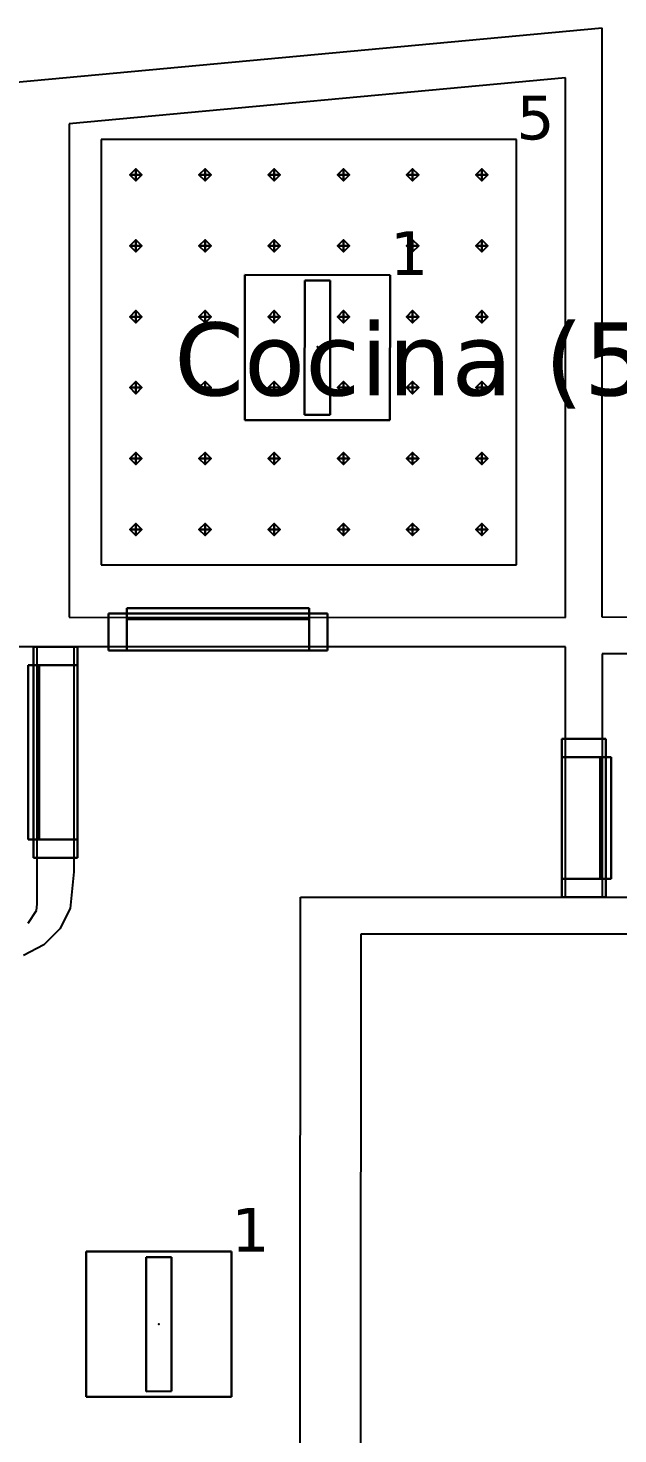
# Model space of a CAD drawing. Header units: inches. Extents: x -2 to 23.6, y -0.2 to 13.5.
# Drawn here: x 16.87 to 19.29, y 6.62 to 12.4 of the extents above; entities that cross this region are included whole.
import ezdxf

# ---------------------------------------------------------------- set-up
doc = ezdxf.new("R2010")
doc.units = ezdxf.units.IN
doc.header["$MEASUREMENT"] = 0
for name, color, linetype, true_color in [('DLX_APERT', 7, 'Continuous', 0x969696), ('DLX_CALC', 3, 'Continuous', 0x00ff00), ('DLX_CONT', 7, 'Continuous', 0x969696), ('DLX_DESC', 7, 'Continuous', 0x969696), ('DLX_LUM', 7, 'Continuous', 0xffd400), ('DLX_LUMKEY_IDX', 7, 'Continuous', 0x969696), ('DLX_RESKEY_IDX', 7, 'Continuous', 0x707070)]:
    doc.layers.add(name, color=color, linetype=linetype, true_color=true_color)
doc.layers.add('PUNTO LUMINARIA', color=7, linetype='Continuous')
doc.styles.add('TableTextStyle', font='')
doc.styles.get('TableTextStyle').set_extended_font_data('VERDANA.TTF')

msp = doc.modelspace()

# ---------------------------------------------------------------- linework, layer by layer
at = {"layer": 'DLX_APERT'}
for points in [[(17.2742, 10.016, 0), (18.0242, 10.0159, 0)], [(17.2742, 9.9935, 0), (17.2742, 10.016, 0)], [(18.0242, 10.0159, 0), (17.2742, 10.016, 0)], [(17.2742, 10.016, 0), (17.2742, 10.016, 0)], [(17.2742, 10.016, 0), (18.0242, 10.0159, 0)], [(17.2742, 9.9935, 0), (17.2742, 10.016, 0)], [(17.2742, 10.016, 0), (17.2742, 10.016, 0)], [(17.2742, 10.016, 0), (17.2742, 9.9935, 0)], [(18.0242, 10.0159, 0), (17.2742, 10.016, 0)], [(17.2742, 10.016, 0), (17.2742, 9.9935, 0)], [(18.0242, 10.0159, 0), (18.0242, 9.9934, 0)], [(18.0242, 10.0159, 0), (18.0242, 10.0159, 0)], [(18.0242, 9.9934, 0), (18.0242, 10.0159, 0)], [(18.0242, 10.0159, 0), (18.0242, 10.0159, 0)], [(18.0242, 10.0159, 0), (18.0242, 9.9934, 0)], [(18.0242, 9.9934, 0), (18.0242, 10.0159, 0)], [(18.0992, 9.9934, 0), (17.1992, 9.9935, 0)], [(17.1992, 9.9935, 0), (17.1992, 9.8414, 0)], [(17.1992, 9.9935, 0), (17.1992, 9.9935, 0)], [(17.1992, 9.9935, 0), (17.1992, 9.8414, 0)], [(17.1992, 9.8414, 0), (17.1992, 9.9935, 0)], [(17.1992, 9.8414, 0), (17.1992, 9.9935, 0)], [(17.1992, 9.9935, 0), (17.2742, 9.9935, 0)], [(17.2742, 9.9935, 0), (17.1992, 9.9935, 0)], [(17.1992, 9.9935, 0), (17.1992, 9.9935, 0)], [(17.1992, 9.9935, 0), (18.0992, 9.9934, 0)], [(17.2742, 9.9935, 0), (17.2742, 9.971, 0)], [(18.0242, 9.9934, 0), (17.2742, 9.9935, 0)], [(17.2742, 9.9935, 0), (17.2742, 9.9935, 0)], [(17.2742, 9.971, 0), (17.2742, 9.9935, 0)], [(17.2742, 9.9935, 0), (18.0242, 9.9934, 0)], [(17.2742, 9.971, 0), (17.2742, 9.9935, 0)], [(17.2742, 9.9935, 0), (17.2742, 9.9935, 0)], [(17.2742, 9.9935, 0), (17.2742, 9.971, 0)], [(17.2742, 9.971, 0), (17.2742, 9.9935, 0)], [(17.2742, 9.9935, 0), (17.2742, 9.9935, 0)], [(17.2742, 9.9935, 0), (18.0242, 9.9934, 0)], [(18.0242, 9.9934, 0), (17.2742, 9.9935, 0)], [(17.2742, 9.9935, 0), (17.2742, 9.971, 0)], [(17.2742, 9.9935, 0), (17.2742, 9.9935, 0)], [(17.2742, 9.9935, 0), (17.2742, 9.971, 0)], [(17.2742, 9.971, 0), (17.2742, 9.9935, 0)], [(17.2742, 9.971, 0), (17.2742, 9.8414, 0)], [(17.2742, 9.971, 0), (18.0242, 9.9709, 0)], [(17.2742, 9.8414, 0), (17.2742, 9.971, 0)], [(17.2742, 9.971, 0), (17.2742, 9.971, 0)], [(17.2742, 9.971, 0), (17.2742, 9.8414, 0)], [(17.2742, 9.8414, 0), (17.2742, 9.971, 0)], [(18.0242, 9.9709, 0), (17.2742, 9.971, 0)], [(17.2742, 9.971, 0), (17.2742, 9.971, 0)], [(18.0242, 9.9709, 0), (17.2742, 9.971, 0)], [(17.2742, 9.971, 0), (17.2742, 9.971, 0)], [(17.2742, 9.971, 0), (18.0242, 9.9709, 0)], [(18.0242, 9.9709, 0), (17.2742, 9.971, 0)], [(17.2742, 9.971, 0), (18.0242, 9.9709, 0)], [(17.2742, 9.971, 0), (17.2742, 9.971, 0)], [(18.0242, 9.9709, 0), (18.0242, 9.9934, 0)], [(18.0242, 9.9934, 0), (18.0992, 9.9934, 0)], [(18.0242, 9.9934, 0), (18.0242, 9.9934, 0)], [(18.0992, 9.9934, 0), (18.0242, 9.9934, 0)], [(18.0242, 9.9934, 0), (18.0242, 9.9709, 0)], [(18.0242, 9.9709, 0), (18.0242, 9.9934, 0)], [(18.0242, 9.9934, 0), (18.0242, 9.9934, 0)], [(18.0242, 9.9934, 0), (18.0242, 9.9709, 0)], [(18.0242, 9.9934, 0), (18.0242, 9.9709, 0)], [(18.0242, 9.9934, 0), (18.0242, 9.9934, 0)], [(18.0242, 9.9934, 0), (18.0242, 9.9934, 0)], [(18.0242, 9.9934, 0), (18.0242, 9.9709, 0)], [(18.0242, 9.9709, 0), (18.0242, 9.9934, 0)], [(18.0242, 9.9709, 0), (18.0242, 9.9934, 0)], [(18.0242, 9.8413, 0), (18.0242, 9.9709, 0)], [(18.0242, 9.9709, 0), (18.0242, 9.8413, 0)], [(18.0242, 9.9709, 0), (18.0242, 9.9709, 0)], [(18.0242, 9.9709, 0), (18.0242, 9.8413, 0)], [(18.0242, 9.8413, 0), (18.0242, 9.9709, 0)], [(18.0242, 9.9709, 0), (18.0242, 9.9709, 0)], [(18.0242, 9.9709, 0), (18.0242, 9.9709, 0)], [(18.0242, 9.9709, 0), (18.0242, 9.9709, 0)], [(18.0992, 9.8413, 0), (18.0992, 9.9934, 0)], [(18.0992, 9.9934, 0), (18.0992, 9.9934, 0)], [(18.0992, 9.9934, 0), (18.0992, 9.8413, 0)], [(18.0992, 9.8413, 0), (18.0992, 9.9934, 0)], [(18.0992, 9.9934, 0), (18.0992, 9.8413, 0)], [(18.0992, 9.9934, 0), (18.0992, 9.9934, 0)], [(16.8907, 9.8563, 0), (16.8907, 8.9899, 0)], [(17.0707, 9.8563, 0), (16.8907, 9.8563, 0)], [(16.8907, 9.8563, 0), (16.8907, 9.8563, 0)], [(16.8907, 9.8563, 0), (17.0707, 9.8563, 0)], [(17.0707, 9.8563, 0), (16.8907, 9.8563, 0)], [(16.8907, 9.7813, 0), (16.8907, 9.8563, 0)], [(16.8907, 9.8563, 0), (17.0707, 9.8563, 0)], [(16.8907, 8.9899, 0), (16.8907, 9.8563, 0)], [(16.8907, 9.8563, 0), (16.8907, 9.8563, 0)], [(16.8907, 9.8563, 0), (16.8907, 9.7813, 0)], [(17.0707, 8.9899, 0), (17.0707, 9.8563, 0)], [(17.0707, 9.8563, 0), (17.0707, 9.8563, 0)], [(17.0707, 9.8563, 0), (17.0707, 9.7813, 0)], [(17.0707, 9.7813, 0), (17.0707, 9.8563, 0)], [(17.0707, 9.8563, 0), (17.0707, 9.8563, 0)], [(17.0707, 9.8563, 0), (17.0707, 8.9899, 0)], [(17.1992, 9.8414, 0), (18.0992, 9.8413, 0)], [(17.1992, 9.8414, 0), (17.1992, 9.8414, 0)], [(17.2742, 9.8414, 0), (17.1992, 9.8414, 0)], [(18.0992, 9.8413, 0), (17.1992, 9.8414, 0)], [(17.1992, 9.8414, 0), (17.1992, 9.8414, 0)], [(17.1992, 9.8414, 0), (17.2742, 9.8414, 0)], [(17.2742, 9.8414, 0), (17.2742, 9.8414, 0)], [(17.2742, 9.8414, 0), (18.0242, 9.8413, 0)], [(18.0242, 9.8413, 0), (17.2742, 9.8414, 0)], [(17.2742, 9.8414, 0), (17.2742, 9.8414, 0)], [(18.0992, 9.8413, 0), (18.0242, 9.8413, 0)], [(18.0242, 9.8413, 0), (18.0242, 9.8413, 0)], [(18.0242, 9.8413, 0), (18.0992, 9.8413, 0)], [(18.0242, 9.8413, 0), (18.0242, 9.8413, 0)], [(18.0992, 9.8413, 0), (18.0992, 9.8413, 0)], [(18.0992, 9.8413, 0), (18.0992, 9.8413, 0)], [(16.8682, 9.0649, 0), (16.8682, 9.7813, 0)], [(16.8682, 9.7813, 0), (16.8907, 9.7813, 0)], [(16.8682, 9.7813, 0), (16.8682, 9.0649, 0)], [(16.8682, 9.0649, 0), (16.8682, 9.7813, 0)], [(16.8682, 9.7813, 0), (16.8682, 9.7813, 0)], [(16.8907, 9.7813, 0), (16.8682, 9.7813, 0)], [(16.8682, 9.7813, 0), (16.8682, 9.7813, 0)], [(16.8682, 9.7813, 0), (16.8907, 9.7813, 0)], [(16.8907, 9.7813, 0), (16.8682, 9.7813, 0)], [(16.8682, 9.7813, 0), (16.8682, 9.0649, 0)], [(16.9132, 9.7813, 0), (16.8907, 9.7813, 0)], [(16.8907, 9.7813, 0), (16.8907, 9.7813, 0)], [(16.8907, 9.7813, 0), (16.8907, 9.0649, 0)], [(16.8907, 9.0649, 0), (16.8907, 9.7813, 0)], [(16.8907, 9.7813, 0), (16.9132, 9.7813, 0)], [(16.9132, 9.7813, 0), (16.8907, 9.7813, 0)], [(16.8907, 9.7813, 0), (16.8907, 9.7813, 0)], [(16.8907, 9.7813, 0), (16.9132, 9.7813, 0)], [(16.8907, 9.7813, 0), (16.9132, 9.7813, 0)], [(16.8907, 9.7813, 0), (16.8907, 9.7813, 0)], [(16.8907, 9.0649, 0), (16.8907, 9.7813, 0)], [(16.8907, 9.7813, 0), (16.8907, 9.7813, 0)], [(16.8907, 9.7813, 0), (16.9132, 9.7813, 0)], [(16.9132, 9.7813, 0), (16.8907, 9.7813, 0)], [(16.8907, 9.7813, 0), (16.8907, 9.0649, 0)], [(16.9132, 9.7813, 0), (16.8907, 9.7813, 0)], [(17.0707, 9.7813, 0), (16.9132, 9.7813, 0)], [(16.9132, 9.0649, 0), (16.9132, 9.7813, 0)], [(16.9132, 9.7813, 0), (17.0707, 9.7813, 0)], [(16.9132, 9.7813, 0), (16.9132, 9.7813, 0)], [(16.9132, 9.7813, 0), (17.0707, 9.7813, 0)], [(17.0707, 9.7813, 0), (16.9132, 9.7813, 0)], [(16.9132, 9.7813, 0), (16.9132, 9.0649, 0)], [(16.9132, 9.7813, 0), (16.9132, 9.7813, 0)], [(16.9132, 9.7813, 0), (16.9132, 9.0649, 0)], [(16.9132, 9.0649, 0), (16.9132, 9.7813, 0)], [(16.9132, 9.7813, 0), (16.9132, 9.7813, 0)], [(16.9132, 9.7813, 0), (16.9132, 9.0649, 0)], [(16.9132, 9.7813, 0), (16.9132, 9.7813, 0)], [(16.9132, 9.0649, 0), (16.9132, 9.7813, 0)], [(17.0707, 9.7813, 0), (17.0707, 9.7813, 0)], [(17.0707, 9.0649, 0), (17.0707, 9.7813, 0)], [(17.0707, 9.7813, 0), (17.0707, 9.0649, 0)], [(17.0707, 9.7813, 0), (17.0707, 9.7813, 0)], [(19.244, 9.4782, 0), (19.064, 9.4782, 0)], [(19.064, 9.4782, 0), (19.064, 8.8282, 0)], [(19.244, 9.4782, 0), (19.064, 9.4782, 0)], [(19.064, 9.4782, 0), (19.064, 9.4782, 0)], [(19.064, 9.4782, 0), (19.244, 9.4782, 0)], [(19.064, 9.4032, 0), (19.064, 9.4782, 0)], [(19.064, 9.4782, 0), (19.244, 9.4782, 0)], [(19.064, 8.8282, 0), (19.064, 9.4782, 0)], [(19.064, 9.4782, 0), (19.064, 9.4782, 0)], [(19.064, 9.4782, 0), (19.064, 9.4032, 0)], [(19.244, 8.8282, 0), (19.244, 9.4782, 0)], [(19.244, 9.4782, 0), (19.244, 9.4782, 0)], [(19.244, 9.4782, 0), (19.244, 9.4032, 0)], [(19.244, 9.4032, 0), (19.244, 9.4782, 0)], [(19.244, 9.4782, 0), (19.244, 9.4782, 0)], [(19.244, 9.4782, 0), (19.244, 8.8282, 0)], [(19.2215, 9.4032, 0), (19.064, 9.4032, 0)], [(19.064, 9.4032, 0), (19.064, 9.4032, 0)], [(19.064, 9.4032, 0), (19.064, 8.9032, 0)], [(19.064, 8.9032, 0), (19.064, 9.4032, 0)], [(19.064, 9.4032, 0), (19.2215, 9.4032, 0)], [(19.2215, 9.4032, 0), (19.064, 9.4032, 0)], [(19.064, 9.4032, 0), (19.064, 9.4032, 0)], [(19.064, 9.4032, 0), (19.2215, 9.4032, 0)], [(19.244, 9.4032, 0), (19.2215, 9.4032, 0)], [(19.2215, 9.4032, 0), (19.2215, 8.9032, 0)], [(19.2215, 9.4032, 0), (19.2215, 9.4032, 0)], [(19.2215, 8.9032, 0), (19.2215, 9.4032, 0)], [(19.2215, 9.4032, 0), (19.244, 9.4032, 0)], [(19.2215, 9.4032, 0), (19.2215, 9.4032, 0)], [(19.2215, 9.4032, 0), (19.244, 9.4032, 0)], [(19.244, 9.4032, 0), (19.2215, 9.4032, 0)], [(19.2215, 8.9032, 0), (19.2215, 9.4032, 0)], [(19.2215, 9.4032, 0), (19.244, 9.4032, 0)], [(19.2215, 8.9032, 0), (19.2215, 9.4032, 0)], [(19.2215, 9.4032, 0), (19.2215, 9.4032, 0)], [(19.2215, 9.4032, 0), (19.2215, 8.9032, 0)], [(19.244, 9.4032, 0), (19.2215, 9.4032, 0)], [(19.2215, 9.4032, 0), (19.2215, 8.9032, 0)], [(19.244, 9.4032, 0), (19.2215, 9.4032, 0)], [(19.2215, 9.4032, 0), (19.2215, 9.4032, 0)], [(19.2215, 9.4032, 0), (19.244, 9.4032, 0)], [(19.244, 8.9032, 0), (19.244, 9.4032, 0)], [(19.244, 9.4032, 0), (19.244, 9.4032, 0)], [(19.244, 9.4032, 0), (19.244, 8.9032, 0)], [(19.244, 9.4032, 0), (19.244, 9.4032, 0)], [(19.244, 9.4032, 0), (19.244, 8.9032, 0)], [(19.2665, 9.4032, 0), (19.244, 9.4032, 0)], [(19.244, 9.4032, 0), (19.244, 9.4032, 0)], [(19.244, 9.4032, 0), (19.2665, 9.4032, 0)], [(19.2665, 9.4032, 0), (19.244, 9.4032, 0)], [(19.244, 9.4032, 0), (19.2665, 9.4032, 0)], [(19.244, 8.9032, 0), (19.244, 9.4032, 0)], [(19.244, 9.4032, 0), (19.244, 9.4032, 0)], [(19.2665, 8.9032, 0), (19.2665, 9.4032, 0)], [(19.2665, 8.9032, 0), (19.2665, 9.4032, 0)], [(19.2665, 9.4032, 0), (19.2665, 9.4032, 0)], [(19.2665, 9.4032, 0), (19.2665, 8.9032, 0)], [(19.2665, 9.4032, 0), (19.2665, 9.4032, 0)], [(19.2665, 9.4032, 0), (19.2665, 8.9032, 0)], [(16.8907, 9.0649, 0), (16.8682, 9.0649, 0)], [(16.8682, 9.0649, 0), (16.8682, 9.0649, 0)], [(16.8907, 9.0649, 0), (16.8682, 9.0649, 0)], [(16.8682, 9.0649, 0), (16.8682, 9.0649, 0)], [(16.8682, 9.0649, 0), (16.8907, 9.0649, 0)], [(16.8682, 9.0649, 0), (16.8907, 9.0649, 0)], [(16.8907, 9.0649, 0), (16.9132, 9.0649, 0)], [(16.8907, 8.9899, 0), (16.8907, 9.0649, 0)], [(16.8907, 9.0649, 0), (16.8907, 9.0649, 0)], [(16.8907, 9.0649, 0), (16.8907, 8.9899, 0)], [(16.9132, 9.0649, 0), (16.8907, 9.0649, 0)], [(16.9132, 9.0649, 0), (16.8907, 9.0649, 0)], [(16.8907, 9.0649, 0), (16.8907, 9.0649, 0)], [(16.8907, 9.0649, 0), (16.9132, 9.0649, 0)], [(16.9132, 9.0649, 0), (16.8907, 9.0649, 0)], [(16.8907, 9.0649, 0), (16.8907, 9.0649, 0)], [(16.8907, 9.0649, 0), (16.9132, 9.0649, 0)], [(16.8907, 9.0649, 0), (16.8907, 9.0649, 0)], [(16.8907, 9.0649, 0), (16.9132, 9.0649, 0)], [(16.9132, 9.0649, 0), (16.8907, 9.0649, 0)], [(16.9132, 9.0649, 0), (17.0707, 9.0649, 0)], [(17.0707, 9.0649, 0), (16.9132, 9.0649, 0)], [(16.9132, 9.0649, 0), (16.9132, 9.0649, 0)], [(16.9132, 9.0649, 0), (17.0707, 9.0649, 0)], [(17.0707, 9.0649, 0), (16.9132, 9.0649, 0)], [(16.9132, 9.0649, 0), (16.9132, 9.0649, 0)], [(16.9132, 9.0649, 0), (16.9132, 9.0649, 0)], [(16.9132, 9.0649, 0), (16.9132, 9.0649, 0)], [(17.0707, 9.0649, 0), (17.0707, 8.9899, 0)], [(17.0707, 8.9899, 0), (17.0707, 9.0649, 0)], [(17.0707, 9.0649, 0), (17.0707, 9.0649, 0)], [(17.0707, 9.0649, 0), (17.0707, 9.0649, 0)], [(16.8907, 8.9899, 0), (17.0707, 8.9899, 0)], [(16.8907, 8.9899, 0), (16.8907, 8.9899, 0)], [(16.8907, 8.9899, 0), (17.0707, 8.9899, 0)], [(17.0707, 8.9899, 0), (16.8907, 8.9899, 0)], [(17.0707, 8.9899, 0), (16.8907, 8.9899, 0)], [(16.8907, 8.9899, 0), (16.8907, 8.9899, 0)], [(17.0707, 8.9899, 0), (17.0707, 8.9899, 0)], [(17.0707, 8.9899, 0), (17.0707, 8.9899, 0)], [(19.064, 8.9032, 0), (19.2215, 8.9032, 0)], [(19.064, 8.8282, 0), (19.064, 8.9032, 0)], [(19.064, 8.9032, 0), (19.064, 8.9032, 0)], [(19.064, 8.9032, 0), (19.064, 8.8282, 0)], [(19.2215, 8.9032, 0), (19.064, 8.9032, 0)], [(19.2215, 8.9032, 0), (19.064, 8.9032, 0)], [(19.064, 8.9032, 0), (19.064, 8.9032, 0)], [(19.064, 8.9032, 0), (19.2215, 8.9032, 0)], [(19.2215, 8.9032, 0), (19.244, 8.9032, 0)], [(19.2215, 8.9032, 0), (19.2215, 8.9032, 0)], [(19.244, 8.9032, 0), (19.2215, 8.9032, 0)], [(19.2215, 8.9032, 0), (19.2215, 8.9032, 0)], [(19.2215, 8.9032, 0), (19.244, 8.9032, 0)], [(19.244, 8.9032, 0), (19.2215, 8.9032, 0)], [(19.244, 8.9032, 0), (19.2215, 8.9032, 0)], [(19.2215, 8.9032, 0), (19.2215, 8.9032, 0)], [(19.244, 8.9032, 0), (19.2215, 8.9032, 0)], [(19.2215, 8.9032, 0), (19.2215, 8.9032, 0)], [(19.2215, 8.9032, 0), (19.244, 8.9032, 0)], [(19.2215, 8.9032, 0), (19.244, 8.9032, 0)], [(19.244, 8.9032, 0), (19.244, 8.8282, 0)], [(19.244, 8.9032, 0), (19.244, 8.9032, 0)], [(19.244, 8.8282, 0), (19.244, 8.9032, 0)], [(19.244, 8.9032, 0), (19.244, 8.9032, 0)], [(19.244, 8.9032, 0), (19.2665, 8.9032, 0)], [(19.244, 8.9032, 0), (19.244, 8.9032, 0)], [(19.244, 8.9032, 0), (19.2665, 8.9032, 0)], [(19.2665, 8.9032, 0), (19.244, 8.9032, 0)], [(19.2665, 8.9032, 0), (19.244, 8.9032, 0)], [(19.244, 8.9032, 0), (19.244, 8.9032, 0)], [(19.2665, 8.9032, 0), (19.2665, 8.9032, 0)], [(19.2665, 8.9032, 0), (19.2665, 8.9032, 0)], [(19.064, 8.8282, 0), (19.244, 8.8282, 0)], [(19.244, 8.8282, 0), (19.064, 8.8282, 0)], [(19.064, 8.8282, 0), (19.064, 8.8282, 0)], [(19.064, 8.8282, 0), (19.244, 8.8282, 0)], [(19.244, 8.8282, 0), (19.064, 8.8282, 0)], [(19.064, 8.8282, 0), (19.064, 8.8282, 0)], [(19.244, 8.8282, 0), (19.244, 8.8282, 0)], [(19.244, 8.8282, 0), (19.244, 8.8282, 0)]]:
    msp.add_polyline3d(points, dxfattribs=at)
at = {"layer": 'DLX_CALC'}
for points in [[(18.8765, 11.9436, 0), (17.1691, 11.9436, 0)], [(17.1691, 11.9436, 0), (17.1691, 10.1936, 0)], [(18.8765, 10.1936, 0), (18.8765, 11.9436, 0)], [(17.1691, 10.1936, 0), (18.8765, 10.1936, 0)]]:
    msp.add_polyline3d(points, dxfattribs=at)
at = {"layer": 'DLX_CONT'}
for points in [[(19.229, 12.4012, 0), (16.6696, 12.1644, 0)], [(19.229, 9.9785, 0), (19.229, 12.4012, 0)], [(19.079, 12.1964, 0), (17.0372, 12.0074, 0)], [(19.079, 9.9782, 0), (19.079, 12.1964, 0)], [(17.0372, 12.0074, 0), (17.0372, 9.9785, 0)], [(17.0372, 9.9785, 0), (19.079, 9.9782, 0)], [(21.9475, 9.9782, 0), (19.229, 9.9785, 0)], [(16.9057, 9.8563, 0), (16.2132, 9.8563, 0)], [(16.9057, 8.9899, 0), (16.9057, 9.8563, 0)], [(19.079, 9.8563, 0), (17.0557, 9.8563, 0)], [(17.0557, 9.8563, 0), (17.0557, 8.9318, 0)], [(19.079, 8.8282, 0), (19.079, 9.8563, 0)], [(21.7025, 9.8283, 0), (19.229, 9.8282, 0)], [(19.229, 9.8282, 0), (19.229, 8.8282, 0)], [(16.9057, 8.7985, 0), (16.9057, 8.9899, 0)], [(17.0557, 8.9318, 0), (17.041, 8.7809, 0)], [(16.9023, 8.7726, 0), (16.9057, 8.7985, 0)], [(17.9832, 0.9933, 0), (17.9885, 8.8282, 0)], [(17.9885, 8.8282, 0), (19.079, 8.8282, 0)], [(19.229, 8.8282, 0), (21.704, 8.8282, 0)], [(16.8677, 8.721, 0), (16.9023, 8.7726, 0)], [(17.041, 8.7809, 0), (16.9984, 8.6973, 0)], [(16.9984, 8.6973, 0), (16.932, 8.6309, 0)], [(18.2332, 0.84, 0), (18.2385, 8.6772, 0)], [(18.2385, 8.6772, 0), (21.954, 8.6772, 0)], [(16.932, 8.6309, 0), (16.8484, 8.5883, 0)]]:
    msp.add_polyline3d(points, dxfattribs=at)
at = {"layer": 'DLX_LUM'}
for points in [[(17.7597, 11.386, 0), (17.7596, 10.789, 0)], [(17.7596, 10.789, 0), (17.7597, 11.386, 0)], [(17.7596, 10.789, 0), (17.7597, 11.386, 0)], [(17.7597, 11.386, 0), (17.7596, 10.789, 0)], [(17.7597, 11.386, 0), (17.7597, 11.386, 0)], [(18.3567, 11.3859, 0), (17.7597, 11.386, 0)], [(17.7597, 11.386, 0), (17.7597, 11.386, 0)], [(17.7597, 11.386, 0), (18.3567, 11.3859, 0)], [(17.7597, 11.386, 0), (18.3567, 11.3859, 0)], [(18.3567, 11.3859, 0), (17.7597, 11.386, 0)], [(18.0057, 11.3635, 0), (18.0056, 10.8115, 0)], [(18.0056, 10.8115, 0), (18.0057, 11.3635, 0)], [(18.1107, 11.3634, 0), (18.0057, 11.3635, 0)], [(18.0057, 11.3635, 0), (18.1107, 11.3634, 0)], [(18.1106, 10.8114, 0), (18.1107, 11.3634, 0)], [(18.1107, 11.3634, 0), (18.1106, 10.8114, 0)], [(18.3566, 10.7889, 0), (18.3567, 11.3859, 0)], [(18.3567, 11.3859, 0), (18.3566, 10.7889, 0)], [(18.3567, 11.3859, 0), (18.3566, 10.7889, 0)], [(18.3566, 10.7889, 0), (18.3567, 11.3859, 0)], [(18.3567, 11.3859, 0), (18.3567, 11.3859, 0)], [(18.3567, 11.3859, 0), (18.3567, 11.3859, 0)], [(18.0056, 10.8115, 0), (18.1106, 10.8114, 0)], [(18.1106, 10.8114, 0), (18.0056, 10.8115, 0)], [(17.7596, 10.789, 0), (17.7596, 10.789, 0)], [(17.7596, 10.789, 0), (18.3566, 10.7889, 0)], [(18.3566, 10.7889, 0), (17.7596, 10.789, 0)], [(17.7596, 10.789, 0), (17.7596, 10.789, 0)], [(18.3566, 10.7889, 0), (17.7596, 10.789, 0)], [(17.7596, 10.789, 0), (18.3566, 10.7889, 0)], [(18.3566, 10.7889, 0), (18.3566, 10.7889, 0)], [(18.3566, 10.7889, 0), (18.3566, 10.7889, 0)], [(17.704, 7.3701, 0), (17.107, 7.3699, 0)], [(17.107, 7.3699, 0), (17.704, 7.3701, 0)], [(17.107, 7.3699, 0), (17.704, 7.3701, 0)], [(17.704, 7.3701, 0), (17.107, 7.3699, 0)], [(17.107, 7.3699, 0), (17.1072, 6.7729, 0)], [(17.1072, 6.7729, 0), (17.107, 7.3699, 0)], [(17.107, 7.3699, 0), (17.107, 7.3699, 0)], [(17.107, 7.3699, 0), (17.107, 7.3699, 0)], [(17.1072, 6.7729, 0), (17.107, 7.3699, 0)], [(17.107, 7.3699, 0), (17.1072, 6.7729, 0)], [(17.458, 7.3476, 0), (17.353, 7.3475, 0)], [(17.353, 7.3475, 0), (17.458, 7.3476, 0)], [(17.353, 7.3475, 0), (17.3532, 6.7955, 0)], [(17.3532, 6.7955, 0), (17.353, 7.3475, 0)], [(17.4582, 6.7956, 0), (17.458, 7.3476, 0)], [(17.458, 7.3476, 0), (17.4582, 6.7956, 0)], [(17.7042, 6.7731, 0), (17.704, 7.3701, 0)], [(17.704, 7.3701, 0), (17.704, 7.3701, 0)], [(17.704, 7.3701, 0), (17.7042, 6.7731, 0)], [(17.704, 7.3701, 0), (17.704, 7.3701, 0)], [(17.704, 7.3701, 0), (17.7042, 6.7731, 0)], [(17.7042, 6.7731, 0), (17.704, 7.3701, 0)], [(17.1072, 6.7729, 0), (17.7042, 6.7731, 0)], [(17.7042, 6.7731, 0), (17.1072, 6.7729, 0)], [(17.7042, 6.7731, 0), (17.1072, 6.7729, 0)], [(17.1072, 6.7729, 0), (17.7042, 6.7731, 0)], [(17.1072, 6.7729, 0), (17.1072, 6.7729, 0)], [(17.1072, 6.7729, 0), (17.1072, 6.7729, 0)], [(17.3532, 6.7955, 0), (17.4582, 6.7956, 0)], [(17.4582, 6.7956, 0), (17.3532, 6.7955, 0)], [(17.7042, 6.7731, 0), (17.7042, 6.7731, 0)], [(17.7042, 6.7731, 0), (17.7042, 6.7731, 0)]]:
    msp.add_polyline3d(points, dxfattribs=at)
at = {"layer": 'PUNTO LUMINARIA'}
for p in [(18.0582, 11.0908), (17.4055, 7.0716)]:
    msp.add_point(p, dxfattribs=at)

# ---------------------------------------------------------------- texts
at = {"layer": 'DLX_DESC', "style": 'TableTextStyle'}
msp.add_text('Cocina (5.07 W/m²)', height=0.3, dxfattribs=at).set_placement((17.4686, 10.8908))
at = {"layer": 'DLX_LUMKEY_IDX', "style": 'TableTextStyle'}
for p in [(18.3567, 11.3859), (17.704, 7.3701)]:
    msp.add_text('1', height=0.18, dxfattribs=at).set_placement(p)
at = {"layer": 'DLX_RESKEY_IDX', "style": 'TableTextStyle'}
msp.add_text('5', height=0.18, dxfattribs=at).set_placement((18.8765, 11.9436))

# ---------------------------------------------------------------- meshes
at = {"layer": 'DLX_CALC'}
mesh = msp.add_polyface(dxfattribs=at)
corners = [(17.3114, 11.7727), (17.3364, 11.7977), (17.3114, 11.7977), (17.3364, 11.7977), (17.3114, 11.8227), (17.3114, 11.7977), (17.3114, 11.8227), (17.2864, 11.7977), (17.3114, 11.7977), (17.2864, 11.7977), (17.3114, 11.7727), (17.3114, 11.7977), (17.3364, 11.7977), (17.3114, 11.7727), (17.3114, 11.7977), (17.3114, 11.8227), (17.3364, 11.7977), (17.3114, 11.7977), (17.2864, 11.7977), (17.3114, 11.8227), (17.3114, 11.7977), (17.3114, 11.7727), (17.2864, 11.7977), (17.3114, 11.7977)]
mesh.append_faces([[corners[k] for k in face] for face in [(0, 1, 2), (3, 4, 5), (6, 7, 8), (9, 10, 11), (12, 13, 14), (15, 16, 17), (18, 19, 20), (21, 22, 23)]])
mesh = msp.add_polyface(dxfattribs=at)
corners = [(17.5959, 11.7727), (17.6209, 11.7977), (17.5959, 11.7977), (17.6209, 11.7977), (17.5959, 11.8227), (17.5959, 11.7977), (17.5959, 11.8227), (17.5709, 11.7977), (17.5959, 11.7977), (17.5709, 11.7977), (17.5959, 11.7727), (17.5959, 11.7977), (17.6209, 11.7977), (17.5959, 11.7727), (17.5959, 11.7977), (17.5959, 11.8227), (17.6209, 11.7977), (17.5959, 11.7977), (17.5709, 11.7977), (17.5959, 11.8227), (17.5959, 11.7977), (17.5959, 11.7727), (17.5709, 11.7977), (17.5959, 11.7977)]
mesh.append_faces([[corners[k] for k in face] for face in [(0, 1, 2), (3, 4, 5), (6, 7, 8), (9, 10, 11), (12, 13, 14), (15, 16, 17), (18, 19, 20), (21, 22, 23)]])
mesh = msp.add_polyface(dxfattribs=at)
corners = [(17.8805, 11.7727), (17.9055, 11.7977), (17.8805, 11.7977), (17.9055, 11.7977), (17.8805, 11.8227), (17.8805, 11.7977), (17.8805, 11.8227), (17.8555, 11.7977), (17.8805, 11.7977), (17.8555, 11.7977), (17.8805, 11.7727), (17.8805, 11.7977), (17.9055, 11.7977), (17.8805, 11.7727), (17.8805, 11.7977), (17.8805, 11.8227), (17.9055, 11.7977), (17.8805, 11.7977), (17.8555, 11.7977), (17.8805, 11.8227), (17.8805, 11.7977), (17.8805, 11.7727), (17.8555, 11.7977), (17.8805, 11.7977)]
mesh.append_faces([[corners[k] for k in face] for face in [(0, 1, 2), (3, 4, 5), (6, 7, 8), (9, 10, 11), (12, 13, 14), (15, 16, 17), (18, 19, 20), (21, 22, 23)]])
mesh = msp.add_polyface(dxfattribs=at)
corners = [(18.1651, 11.7727), (18.1901, 11.7977), (18.1651, 11.7977), (18.1901, 11.7977), (18.1651, 11.8227), (18.1651, 11.7977), (18.1651, 11.8227), (18.1401, 11.7977), (18.1651, 11.7977), (18.1401, 11.7977), (18.1651, 11.7727), (18.1651, 11.7977), (18.1901, 11.7977), (18.1651, 11.7727), (18.1651, 11.7977), (18.1651, 11.8227), (18.1901, 11.7977), (18.1651, 11.7977), (18.1401, 11.7977), (18.1651, 11.8227), (18.1651, 11.7977), (18.1651, 11.7727), (18.1401, 11.7977), (18.1651, 11.7977)]
mesh.append_faces([[corners[k] for k in face] for face in [(0, 1, 2), (3, 4, 5), (6, 7, 8), (9, 10, 11), (12, 13, 14), (15, 16, 17), (18, 19, 20), (21, 22, 23)]])
mesh = msp.add_polyface(dxfattribs=at)
corners = [(18.4496, 11.7727), (18.4746, 11.7977), (18.4496, 11.7977), (18.4746, 11.7977), (18.4496, 11.8227), (18.4496, 11.7977), (18.4496, 11.8227), (18.4246, 11.7977), (18.4496, 11.7977), (18.4246, 11.7977), (18.4496, 11.7727), (18.4496, 11.7977), (18.4746, 11.7977), (18.4496, 11.7727), (18.4496, 11.7977), (18.4496, 11.8227), (18.4746, 11.7977), (18.4496, 11.7977), (18.4246, 11.7977), (18.4496, 11.8227), (18.4496, 11.7977), (18.4496, 11.7727), (18.4246, 11.7977), (18.4496, 11.7977)]
mesh.append_faces([[corners[k] for k in face] for face in [(0, 1, 2), (3, 4, 5), (6, 7, 8), (9, 10, 11), (12, 13, 14), (15, 16, 17), (18, 19, 20), (21, 22, 23)]])
mesh = msp.add_polyface(dxfattribs=at)
corners = [(18.7342, 11.7727), (18.7592, 11.7977), (18.7342, 11.7977), (18.7592, 11.7977), (18.7342, 11.8227), (18.7342, 11.7977), (18.7342, 11.8227), (18.7092, 11.7977), (18.7342, 11.7977), (18.7092, 11.7977), (18.7342, 11.7727), (18.7342, 11.7977), (18.7592, 11.7977), (18.7342, 11.7727), (18.7342, 11.7977), (18.7342, 11.8227), (18.7592, 11.7977), (18.7342, 11.7977), (18.7092, 11.7977), (18.7342, 11.8227), (18.7342, 11.7977), (18.7342, 11.7727), (18.7092, 11.7977), (18.7342, 11.7977)]
mesh.append_faces([[corners[k] for k in face] for face in [(0, 1, 2), (3, 4, 5), (6, 7, 8), (9, 10, 11), (12, 13, 14), (15, 16, 17), (18, 19, 20), (21, 22, 23)]])
mesh = msp.add_polyface(dxfattribs=at)
corners = [(17.3114, 11.4811), (17.3364, 11.5061), (17.3114, 11.5061), (17.3364, 11.5061), (17.3114, 11.5311), (17.3114, 11.5061), (17.3114, 11.5311), (17.2864, 11.5061), (17.3114, 11.5061), (17.2864, 11.5061), (17.3114, 11.4811), (17.3114, 11.5061), (17.3364, 11.5061), (17.3114, 11.4811), (17.3114, 11.5061), (17.3114, 11.5311), (17.3364, 11.5061), (17.3114, 11.5061), (17.2864, 11.5061), (17.3114, 11.5311), (17.3114, 11.5061), (17.3114, 11.4811), (17.2864, 11.5061), (17.3114, 11.5061)]
mesh.append_faces([[corners[k] for k in face] for face in [(0, 1, 2), (3, 4, 5), (6, 7, 8), (9, 10, 11), (12, 13, 14), (15, 16, 17), (18, 19, 20), (21, 22, 23)]])
mesh = msp.add_polyface(dxfattribs=at)
corners = [(17.5959, 11.4811), (17.6209, 11.5061), (17.5959, 11.5061), (17.6209, 11.5061), (17.5959, 11.5311), (17.5959, 11.5061), (17.5959, 11.5311), (17.5709, 11.5061), (17.5959, 11.5061), (17.5709, 11.5061), (17.5959, 11.4811), (17.5959, 11.5061), (17.6209, 11.5061), (17.5959, 11.4811), (17.5959, 11.5061), (17.5959, 11.5311), (17.6209, 11.5061), (17.5959, 11.5061), (17.5709, 11.5061), (17.5959, 11.5311), (17.5959, 11.5061), (17.5959, 11.4811), (17.5709, 11.5061), (17.5959, 11.5061)]
mesh.append_faces([[corners[k] for k in face] for face in [(0, 1, 2), (3, 4, 5), (6, 7, 8), (9, 10, 11), (12, 13, 14), (15, 16, 17), (18, 19, 20), (21, 22, 23)]])
mesh = msp.add_polyface(dxfattribs=at)
corners = [(17.8805, 11.4811), (17.9055, 11.5061), (17.8805, 11.5061), (17.9055, 11.5061), (17.8805, 11.5311), (17.8805, 11.5061), (17.8805, 11.5311), (17.8555, 11.5061), (17.8805, 11.5061), (17.8555, 11.5061), (17.8805, 11.4811), (17.8805, 11.5061), (17.9055, 11.5061), (17.8805, 11.4811), (17.8805, 11.5061), (17.8805, 11.5311), (17.9055, 11.5061), (17.8805, 11.5061), (17.8555, 11.5061), (17.8805, 11.5311), (17.8805, 11.5061), (17.8805, 11.4811), (17.8555, 11.5061), (17.8805, 11.5061)]
mesh.append_faces([[corners[k] for k in face] for face in [(0, 1, 2), (3, 4, 5), (6, 7, 8), (9, 10, 11), (12, 13, 14), (15, 16, 17), (18, 19, 20), (21, 22, 23)]])
mesh = msp.add_polyface(dxfattribs=at)
corners = [(18.1651, 11.4811), (18.1901, 11.5061), (18.1651, 11.5061), (18.1901, 11.5061), (18.1651, 11.5311), (18.1651, 11.5061), (18.1651, 11.5311), (18.1401, 11.5061), (18.1651, 11.5061), (18.1401, 11.5061), (18.1651, 11.4811), (18.1651, 11.5061), (18.1901, 11.5061), (18.1651, 11.4811), (18.1651, 11.5061), (18.1651, 11.5311), (18.1901, 11.5061), (18.1651, 11.5061), (18.1401, 11.5061), (18.1651, 11.5311), (18.1651, 11.5061), (18.1651, 11.4811), (18.1401, 11.5061), (18.1651, 11.5061)]
mesh.append_faces([[corners[k] for k in face] for face in [(0, 1, 2), (3, 4, 5), (6, 7, 8), (9, 10, 11), (12, 13, 14), (15, 16, 17), (18, 19, 20), (21, 22, 23)]])
mesh = msp.add_polyface(dxfattribs=at)
corners = [(18.4496, 11.4811), (18.4746, 11.5061), (18.4496, 11.5061), (18.4746, 11.5061), (18.4496, 11.5311), (18.4496, 11.5061), (18.4496, 11.5311), (18.4246, 11.5061), (18.4496, 11.5061), (18.4246, 11.5061), (18.4496, 11.4811), (18.4496, 11.5061), (18.4746, 11.5061), (18.4496, 11.4811), (18.4496, 11.5061), (18.4496, 11.5311), (18.4746, 11.5061), (18.4496, 11.5061), (18.4246, 11.5061), (18.4496, 11.5311), (18.4496, 11.5061), (18.4496, 11.4811), (18.4246, 11.5061), (18.4496, 11.5061)]
mesh.append_faces([[corners[k] for k in face] for face in [(0, 1, 2), (3, 4, 5), (6, 7, 8), (9, 10, 11), (12, 13, 14), (15, 16, 17), (18, 19, 20), (21, 22, 23)]])
mesh = msp.add_polyface(dxfattribs=at)
corners = [(18.7342, 11.4811), (18.7592, 11.5061), (18.7342, 11.5061), (18.7592, 11.5061), (18.7342, 11.5311), (18.7342, 11.5061), (18.7342, 11.5311), (18.7092, 11.5061), (18.7342, 11.5061), (18.7092, 11.5061), (18.7342, 11.4811), (18.7342, 11.5061), (18.7592, 11.5061), (18.7342, 11.4811), (18.7342, 11.5061), (18.7342, 11.5311), (18.7592, 11.5061), (18.7342, 11.5061), (18.7092, 11.5061), (18.7342, 11.5311), (18.7342, 11.5061), (18.7342, 11.4811), (18.7092, 11.5061), (18.7342, 11.5061)]
mesh.append_faces([[corners[k] for k in face] for face in [(0, 1, 2), (3, 4, 5), (6, 7, 8), (9, 10, 11), (12, 13, 14), (15, 16, 17), (18, 19, 20), (21, 22, 23)]])
mesh = msp.add_polyface(dxfattribs=at)
corners = [(17.3114, 11.1894), (17.3364, 11.2144), (17.3114, 11.2144), (17.3364, 11.2144), (17.3114, 11.2394), (17.3114, 11.2144), (17.3114, 11.2394), (17.2864, 11.2144), (17.3114, 11.2144), (17.2864, 11.2144), (17.3114, 11.1894), (17.3114, 11.2144), (17.3364, 11.2144), (17.3114, 11.1894), (17.3114, 11.2144), (17.3114, 11.2394), (17.3364, 11.2144), (17.3114, 11.2144), (17.2864, 11.2144), (17.3114, 11.2394), (17.3114, 11.2144), (17.3114, 11.1894), (17.2864, 11.2144), (17.3114, 11.2144)]
mesh.append_faces([[corners[k] for k in face] for face in [(0, 1, 2), (3, 4, 5), (6, 7, 8), (9, 10, 11), (12, 13, 14), (15, 16, 17), (18, 19, 20), (21, 22, 23)]])
mesh = msp.add_polyface(dxfattribs=at)
corners = [(17.5959, 11.1894), (17.6209, 11.2144), (17.5959, 11.2144), (17.6209, 11.2144), (17.5959, 11.2394), (17.5959, 11.2144), (17.5959, 11.2394), (17.5709, 11.2144), (17.5959, 11.2144), (17.5709, 11.2144), (17.5959, 11.1894), (17.5959, 11.2144), (17.6209, 11.2144), (17.5959, 11.1894), (17.5959, 11.2144), (17.5959, 11.2394), (17.6209, 11.2144), (17.5959, 11.2144), (17.5709, 11.2144), (17.5959, 11.2394), (17.5959, 11.2144), (17.5959, 11.1894), (17.5709, 11.2144), (17.5959, 11.2144)]
mesh.append_faces([[corners[k] for k in face] for face in [(0, 1, 2), (3, 4, 5), (6, 7, 8), (9, 10, 11), (12, 13, 14), (15, 16, 17), (18, 19, 20), (21, 22, 23)]])
mesh = msp.add_polyface(dxfattribs=at)
corners = [(17.8805, 11.1894), (17.9055, 11.2144), (17.8805, 11.2144), (17.9055, 11.2144), (17.8805, 11.2394), (17.8805, 11.2144), (17.8805, 11.2394), (17.8555, 11.2144), (17.8805, 11.2144), (17.8555, 11.2144), (17.8805, 11.1894), (17.8805, 11.2144), (17.9055, 11.2144), (17.8805, 11.1894), (17.8805, 11.2144), (17.8805, 11.2394), (17.9055, 11.2144), (17.8805, 11.2144), (17.8555, 11.2144), (17.8805, 11.2394), (17.8805, 11.2144), (17.8805, 11.1894), (17.8555, 11.2144), (17.8805, 11.2144)]
mesh.append_faces([[corners[k] for k in face] for face in [(0, 1, 2), (3, 4, 5), (6, 7, 8), (9, 10, 11), (12, 13, 14), (15, 16, 17), (18, 19, 20), (21, 22, 23)]])
mesh = msp.add_polyface(dxfattribs=at)
corners = [(18.1651, 11.1894), (18.1901, 11.2144), (18.1651, 11.2144), (18.1901, 11.2144), (18.1651, 11.2394), (18.1651, 11.2144), (18.1651, 11.2394), (18.1401, 11.2144), (18.1651, 11.2144), (18.1401, 11.2144), (18.1651, 11.1894), (18.1651, 11.2144), (18.1901, 11.2144), (18.1651, 11.1894), (18.1651, 11.2144), (18.1651, 11.2394), (18.1901, 11.2144), (18.1651, 11.2144), (18.1401, 11.2144), (18.1651, 11.2394), (18.1651, 11.2144), (18.1651, 11.1894), (18.1401, 11.2144), (18.1651, 11.2144)]
mesh.append_faces([[corners[k] for k in face] for face in [(0, 1, 2), (3, 4, 5), (6, 7, 8), (9, 10, 11), (12, 13, 14), (15, 16, 17), (18, 19, 20), (21, 22, 23)]])
mesh = msp.add_polyface(dxfattribs=at)
corners = [(18.4496, 11.1894), (18.4746, 11.2144), (18.4496, 11.2144), (18.4746, 11.2144), (18.4496, 11.2394), (18.4496, 11.2144), (18.4496, 11.2394), (18.4246, 11.2144), (18.4496, 11.2144), (18.4246, 11.2144), (18.4496, 11.1894), (18.4496, 11.2144), (18.4746, 11.2144), (18.4496, 11.1894), (18.4496, 11.2144), (18.4496, 11.2394), (18.4746, 11.2144), (18.4496, 11.2144), (18.4246, 11.2144), (18.4496, 11.2394), (18.4496, 11.2144), (18.4496, 11.1894), (18.4246, 11.2144), (18.4496, 11.2144)]
mesh.append_faces([[corners[k] for k in face] for face in [(0, 1, 2), (3, 4, 5), (6, 7, 8), (9, 10, 11), (12, 13, 14), (15, 16, 17), (18, 19, 20), (21, 22, 23)]])
mesh = msp.add_polyface(dxfattribs=at)
corners = [(18.7342, 11.1894), (18.7592, 11.2144), (18.7342, 11.2144), (18.7592, 11.2144), (18.7342, 11.2394), (18.7342, 11.2144), (18.7342, 11.2394), (18.7092, 11.2144), (18.7342, 11.2144), (18.7092, 11.2144), (18.7342, 11.1894), (18.7342, 11.2144), (18.7592, 11.2144), (18.7342, 11.1894), (18.7342, 11.2144), (18.7342, 11.2394), (18.7592, 11.2144), (18.7342, 11.2144), (18.7092, 11.2144), (18.7342, 11.2394), (18.7342, 11.2144), (18.7342, 11.1894), (18.7092, 11.2144), (18.7342, 11.2144)]
mesh.append_faces([[corners[k] for k in face] for face in [(0, 1, 2), (3, 4, 5), (6, 7, 8), (9, 10, 11), (12, 13, 14), (15, 16, 17), (18, 19, 20), (21, 22, 23)]])
mesh = msp.add_polyface(dxfattribs=at)
corners = [(17.3114, 10.8977), (17.3364, 10.9227), (17.3114, 10.9227), (17.3364, 10.9227), (17.3114, 10.9477), (17.3114, 10.9227), (17.3114, 10.9477), (17.2864, 10.9227), (17.3114, 10.9227), (17.2864, 10.9227), (17.3114, 10.8977), (17.3114, 10.9227), (17.3364, 10.9227), (17.3114, 10.8977), (17.3114, 10.9227), (17.3114, 10.9477), (17.3364, 10.9227), (17.3114, 10.9227), (17.2864, 10.9227), (17.3114, 10.9477), (17.3114, 10.9227), (17.3114, 10.8977), (17.2864, 10.9227), (17.3114, 10.9227)]
mesh.append_faces([[corners[k] for k in face] for face in [(0, 1, 2), (3, 4, 5), (6, 7, 8), (9, 10, 11), (12, 13, 14), (15, 16, 17), (18, 19, 20), (21, 22, 23)]])
mesh = msp.add_polyface(dxfattribs=at)
corners = [(17.5959, 10.8977), (17.6209, 10.9227), (17.5959, 10.9227), (17.6209, 10.9227), (17.5959, 10.9477), (17.5959, 10.9227), (17.5959, 10.9477), (17.5709, 10.9227), (17.5959, 10.9227), (17.5709, 10.9227), (17.5959, 10.8977), (17.5959, 10.9227), (17.6209, 10.9227), (17.5959, 10.8977), (17.5959, 10.9227), (17.5959, 10.9477), (17.6209, 10.9227), (17.5959, 10.9227), (17.5709, 10.9227), (17.5959, 10.9477), (17.5959, 10.9227), (17.5959, 10.8977), (17.5709, 10.9227), (17.5959, 10.9227)]
mesh.append_faces([[corners[k] for k in face] for face in [(0, 1, 2), (3, 4, 5), (6, 7, 8), (9, 10, 11), (12, 13, 14), (15, 16, 17), (18, 19, 20), (21, 22, 23)]])
mesh = msp.add_polyface(dxfattribs=at)
corners = [(17.8805, 10.8977), (17.9055, 10.9227), (17.8805, 10.9227), (17.9055, 10.9227), (17.8805, 10.9477), (17.8805, 10.9227), (17.8805, 10.9477), (17.8555, 10.9227), (17.8805, 10.9227), (17.8555, 10.9227), (17.8805, 10.8977), (17.8805, 10.9227), (17.9055, 10.9227), (17.8805, 10.8977), (17.8805, 10.9227), (17.8805, 10.9477), (17.9055, 10.9227), (17.8805, 10.9227), (17.8555, 10.9227), (17.8805, 10.9477), (17.8805, 10.9227), (17.8805, 10.8977), (17.8555, 10.9227), (17.8805, 10.9227)]
mesh.append_faces([[corners[k] for k in face] for face in [(0, 1, 2), (3, 4, 5), (6, 7, 8), (9, 10, 11), (12, 13, 14), (15, 16, 17), (18, 19, 20), (21, 22, 23)]])
mesh = msp.add_polyface(dxfattribs=at)
corners = [(18.1651, 10.8977), (18.1901, 10.9227), (18.1651, 10.9227), (18.1901, 10.9227), (18.1651, 10.9477), (18.1651, 10.9227), (18.1651, 10.9477), (18.1401, 10.9227), (18.1651, 10.9227), (18.1401, 10.9227), (18.1651, 10.8977), (18.1651, 10.9227), (18.1901, 10.9227), (18.1651, 10.8977), (18.1651, 10.9227), (18.1651, 10.9477), (18.1901, 10.9227), (18.1651, 10.9227), (18.1401, 10.9227), (18.1651, 10.9477), (18.1651, 10.9227), (18.1651, 10.8977), (18.1401, 10.9227), (18.1651, 10.9227)]
mesh.append_faces([[corners[k] for k in face] for face in [(0, 1, 2), (3, 4, 5), (6, 7, 8), (9, 10, 11), (12, 13, 14), (15, 16, 17), (18, 19, 20), (21, 22, 23)]])
mesh = msp.add_polyface(dxfattribs=at)
corners = [(18.4496, 10.8977), (18.4746, 10.9227), (18.4496, 10.9227), (18.4746, 10.9227), (18.4496, 10.9477), (18.4496, 10.9227), (18.4496, 10.9477), (18.4246, 10.9227), (18.4496, 10.9227), (18.4246, 10.9227), (18.4496, 10.8977), (18.4496, 10.9227), (18.4746, 10.9227), (18.4496, 10.8977), (18.4496, 10.9227), (18.4496, 10.9477), (18.4746, 10.9227), (18.4496, 10.9227), (18.4246, 10.9227), (18.4496, 10.9477), (18.4496, 10.9227), (18.4496, 10.8977), (18.4246, 10.9227), (18.4496, 10.9227)]
mesh.append_faces([[corners[k] for k in face] for face in [(0, 1, 2), (3, 4, 5), (6, 7, 8), (9, 10, 11), (12, 13, 14), (15, 16, 17), (18, 19, 20), (21, 22, 23)]])
mesh = msp.add_polyface(dxfattribs=at)
corners = [(18.7342, 10.8977), (18.7592, 10.9227), (18.7342, 10.9227), (18.7592, 10.9227), (18.7342, 10.9477), (18.7342, 10.9227), (18.7342, 10.9477), (18.7092, 10.9227), (18.7342, 10.9227), (18.7092, 10.9227), (18.7342, 10.8977), (18.7342, 10.9227), (18.7592, 10.9227), (18.7342, 10.8977), (18.7342, 10.9227), (18.7342, 10.9477), (18.7592, 10.9227), (18.7342, 10.9227), (18.7092, 10.9227), (18.7342, 10.9477), (18.7342, 10.9227), (18.7342, 10.8977), (18.7092, 10.9227), (18.7342, 10.9227)]
mesh.append_faces([[corners[k] for k in face] for face in [(0, 1, 2), (3, 4, 5), (6, 7, 8), (9, 10, 11), (12, 13, 14), (15, 16, 17), (18, 19, 20), (21, 22, 23)]])
mesh = msp.add_polyface(dxfattribs=at)
corners = [(17.3114, 10.6061), (17.3364, 10.6311), (17.3114, 10.6311), (17.3364, 10.6311), (17.3114, 10.6561), (17.3114, 10.6311), (17.3114, 10.6561), (17.2864, 10.6311), (17.3114, 10.6311), (17.2864, 10.6311), (17.3114, 10.6061), (17.3114, 10.6311), (17.3364, 10.6311), (17.3114, 10.6061), (17.3114, 10.6311), (17.3114, 10.6561), (17.3364, 10.6311), (17.3114, 10.6311), (17.2864, 10.6311), (17.3114, 10.6561), (17.3114, 10.6311), (17.3114, 10.6061), (17.2864, 10.6311), (17.3114, 10.6311)]
mesh.append_faces([[corners[k] for k in face] for face in [(0, 1, 2), (3, 4, 5), (6, 7, 8), (9, 10, 11), (12, 13, 14), (15, 16, 17), (18, 19, 20), (21, 22, 23)]])
mesh = msp.add_polyface(dxfattribs=at)
corners = [(17.5959, 10.6061), (17.6209, 10.6311), (17.5959, 10.6311), (17.6209, 10.6311), (17.5959, 10.6561), (17.5959, 10.6311), (17.5959, 10.6561), (17.5709, 10.6311), (17.5959, 10.6311), (17.5709, 10.6311), (17.5959, 10.6061), (17.5959, 10.6311), (17.6209, 10.6311), (17.5959, 10.6061), (17.5959, 10.6311), (17.5959, 10.6561), (17.6209, 10.6311), (17.5959, 10.6311), (17.5709, 10.6311), (17.5959, 10.6561), (17.5959, 10.6311), (17.5959, 10.6061), (17.5709, 10.6311), (17.5959, 10.6311)]
mesh.append_faces([[corners[k] for k in face] for face in [(0, 1, 2), (3, 4, 5), (6, 7, 8), (9, 10, 11), (12, 13, 14), (15, 16, 17), (18, 19, 20), (21, 22, 23)]])
mesh = msp.add_polyface(dxfattribs=at)
corners = [(17.8805, 10.6061), (17.9055, 10.6311), (17.8805, 10.6311), (17.9055, 10.6311), (17.8805, 10.6561), (17.8805, 10.6311), (17.8805, 10.6561), (17.8555, 10.6311), (17.8805, 10.6311), (17.8555, 10.6311), (17.8805, 10.6061), (17.8805, 10.6311), (17.9055, 10.6311), (17.8805, 10.6061), (17.8805, 10.6311), (17.8805, 10.6561), (17.9055, 10.6311), (17.8805, 10.6311), (17.8555, 10.6311), (17.8805, 10.6561), (17.8805, 10.6311), (17.8805, 10.6061), (17.8555, 10.6311), (17.8805, 10.6311)]
mesh.append_faces([[corners[k] for k in face] for face in [(0, 1, 2), (3, 4, 5), (6, 7, 8), (9, 10, 11), (12, 13, 14), (15, 16, 17), (18, 19, 20), (21, 22, 23)]])
mesh = msp.add_polyface(dxfattribs=at)
corners = [(18.1651, 10.6061), (18.1901, 10.6311), (18.1651, 10.6311), (18.1901, 10.6311), (18.1651, 10.6561), (18.1651, 10.6311), (18.1651, 10.6561), (18.1401, 10.6311), (18.1651, 10.6311), (18.1401, 10.6311), (18.1651, 10.6061), (18.1651, 10.6311), (18.1901, 10.6311), (18.1651, 10.6061), (18.1651, 10.6311), (18.1651, 10.6561), (18.1901, 10.6311), (18.1651, 10.6311), (18.1401, 10.6311), (18.1651, 10.6561), (18.1651, 10.6311), (18.1651, 10.6061), (18.1401, 10.6311), (18.1651, 10.6311)]
mesh.append_faces([[corners[k] for k in face] for face in [(0, 1, 2), (3, 4, 5), (6, 7, 8), (9, 10, 11), (12, 13, 14), (15, 16, 17), (18, 19, 20), (21, 22, 23)]])
mesh = msp.add_polyface(dxfattribs=at)
corners = [(18.4496, 10.6061), (18.4746, 10.6311), (18.4496, 10.6311), (18.4746, 10.6311), (18.4496, 10.6561), (18.4496, 10.6311), (18.4496, 10.6561), (18.4246, 10.6311), (18.4496, 10.6311), (18.4246, 10.6311), (18.4496, 10.6061), (18.4496, 10.6311), (18.4746, 10.6311), (18.4496, 10.6061), (18.4496, 10.6311), (18.4496, 10.6561), (18.4746, 10.6311), (18.4496, 10.6311), (18.4246, 10.6311), (18.4496, 10.6561), (18.4496, 10.6311), (18.4496, 10.6061), (18.4246, 10.6311), (18.4496, 10.6311)]
mesh.append_faces([[corners[k] for k in face] for face in [(0, 1, 2), (3, 4, 5), (6, 7, 8), (9, 10, 11), (12, 13, 14), (15, 16, 17), (18, 19, 20), (21, 22, 23)]])
mesh = msp.add_polyface(dxfattribs=at)
corners = [(18.7342, 10.6061), (18.7592, 10.6311), (18.7342, 10.6311), (18.7592, 10.6311), (18.7342, 10.6561), (18.7342, 10.6311), (18.7342, 10.6561), (18.7092, 10.6311), (18.7342, 10.6311), (18.7092, 10.6311), (18.7342, 10.6061), (18.7342, 10.6311), (18.7592, 10.6311), (18.7342, 10.6061), (18.7342, 10.6311), (18.7342, 10.6561), (18.7592, 10.6311), (18.7342, 10.6311), (18.7092, 10.6311), (18.7342, 10.6561), (18.7342, 10.6311), (18.7342, 10.6061), (18.7092, 10.6311), (18.7342, 10.6311)]
mesh.append_faces([[corners[k] for k in face] for face in [(0, 1, 2), (3, 4, 5), (6, 7, 8), (9, 10, 11), (12, 13, 14), (15, 16, 17), (18, 19, 20), (21, 22, 23)]])
mesh = msp.add_polyface(dxfattribs=at)
corners = [(17.3114, 10.3144), (17.3364, 10.3394), (17.3114, 10.3394), (17.3364, 10.3394), (17.3114, 10.3644), (17.3114, 10.3394), (17.3114, 10.3644), (17.2864, 10.3394), (17.3114, 10.3394), (17.2864, 10.3394), (17.3114, 10.3144), (17.3114, 10.3394), (17.3364, 10.3394), (17.3114, 10.3144), (17.3114, 10.3394), (17.3114, 10.3644), (17.3364, 10.3394), (17.3114, 10.3394), (17.2864, 10.3394), (17.3114, 10.3644), (17.3114, 10.3394), (17.3114, 10.3144), (17.2864, 10.3394), (17.3114, 10.3394)]
mesh.append_faces([[corners[k] for k in face] for face in [(0, 1, 2), (3, 4, 5), (6, 7, 8), (9, 10, 11), (12, 13, 14), (15, 16, 17), (18, 19, 20), (21, 22, 23)]])
mesh = msp.add_polyface(dxfattribs=at)
corners = [(17.5959, 10.3144), (17.6209, 10.3394), (17.5959, 10.3394), (17.6209, 10.3394), (17.5959, 10.3644), (17.5959, 10.3394), (17.5959, 10.3644), (17.5709, 10.3394), (17.5959, 10.3394), (17.5709, 10.3394), (17.5959, 10.3144), (17.5959, 10.3394), (17.6209, 10.3394), (17.5959, 10.3144), (17.5959, 10.3394), (17.5959, 10.3644), (17.6209, 10.3394), (17.5959, 10.3394), (17.5709, 10.3394), (17.5959, 10.3644), (17.5959, 10.3394), (17.5959, 10.3144), (17.5709, 10.3394), (17.5959, 10.3394)]
mesh.append_faces([[corners[k] for k in face] for face in [(0, 1, 2), (3, 4, 5), (6, 7, 8), (9, 10, 11), (12, 13, 14), (15, 16, 17), (18, 19, 20), (21, 22, 23)]])
mesh = msp.add_polyface(dxfattribs=at)
corners = [(17.8805, 10.3144), (17.9055, 10.3394), (17.8805, 10.3394), (17.9055, 10.3394), (17.8805, 10.3644), (17.8805, 10.3394), (17.8805, 10.3644), (17.8555, 10.3394), (17.8805, 10.3394), (17.8555, 10.3394), (17.8805, 10.3144), (17.8805, 10.3394), (17.9055, 10.3394), (17.8805, 10.3144), (17.8805, 10.3394), (17.8805, 10.3644), (17.9055, 10.3394), (17.8805, 10.3394), (17.8555, 10.3394), (17.8805, 10.3644), (17.8805, 10.3394), (17.8805, 10.3144), (17.8555, 10.3394), (17.8805, 10.3394)]
mesh.append_faces([[corners[k] for k in face] for face in [(0, 1, 2), (3, 4, 5), (6, 7, 8), (9, 10, 11), (12, 13, 14), (15, 16, 17), (18, 19, 20), (21, 22, 23)]])
mesh = msp.add_polyface(dxfattribs=at)
corners = [(18.1651, 10.3144), (18.1901, 10.3394), (18.1651, 10.3394), (18.1901, 10.3394), (18.1651, 10.3644), (18.1651, 10.3394), (18.1651, 10.3644), (18.1401, 10.3394), (18.1651, 10.3394), (18.1401, 10.3394), (18.1651, 10.3144), (18.1651, 10.3394), (18.1901, 10.3394), (18.1651, 10.3144), (18.1651, 10.3394), (18.1651, 10.3644), (18.1901, 10.3394), (18.1651, 10.3394), (18.1401, 10.3394), (18.1651, 10.3644), (18.1651, 10.3394), (18.1651, 10.3144), (18.1401, 10.3394), (18.1651, 10.3394)]
mesh.append_faces([[corners[k] for k in face] for face in [(0, 1, 2), (3, 4, 5), (6, 7, 8), (9, 10, 11), (12, 13, 14), (15, 16, 17), (18, 19, 20), (21, 22, 23)]])
mesh = msp.add_polyface(dxfattribs=at)
corners = [(18.4496, 10.3144), (18.4746, 10.3394), (18.4496, 10.3394), (18.4746, 10.3394), (18.4496, 10.3644), (18.4496, 10.3394), (18.4496, 10.3644), (18.4246, 10.3394), (18.4496, 10.3394), (18.4246, 10.3394), (18.4496, 10.3144), (18.4496, 10.3394), (18.4746, 10.3394), (18.4496, 10.3144), (18.4496, 10.3394), (18.4496, 10.3644), (18.4746, 10.3394), (18.4496, 10.3394), (18.4246, 10.3394), (18.4496, 10.3644), (18.4496, 10.3394), (18.4496, 10.3144), (18.4246, 10.3394), (18.4496, 10.3394)]
mesh.append_faces([[corners[k] for k in face] for face in [(0, 1, 2), (3, 4, 5), (6, 7, 8), (9, 10, 11), (12, 13, 14), (15, 16, 17), (18, 19, 20), (21, 22, 23)]])
mesh = msp.add_polyface(dxfattribs=at)
corners = [(18.7342, 10.3144), (18.7592, 10.3394), (18.7342, 10.3394), (18.7592, 10.3394), (18.7342, 10.3644), (18.7342, 10.3394), (18.7342, 10.3644), (18.7092, 10.3394), (18.7342, 10.3394), (18.7092, 10.3394), (18.7342, 10.3144), (18.7342, 10.3394), (18.7592, 10.3394), (18.7342, 10.3144), (18.7342, 10.3394), (18.7342, 10.3644), (18.7592, 10.3394), (18.7342, 10.3394), (18.7092, 10.3394), (18.7342, 10.3644), (18.7342, 10.3394), (18.7342, 10.3144), (18.7092, 10.3394), (18.7342, 10.3394)]
mesh.append_faces([[corners[k] for k in face] for face in [(0, 1, 2), (3, 4, 5), (6, 7, 8), (9, 10, 11), (12, 13, 14), (15, 16, 17), (18, 19, 20), (21, 22, 23)]])

doc.saveas('drawing.dxf')
